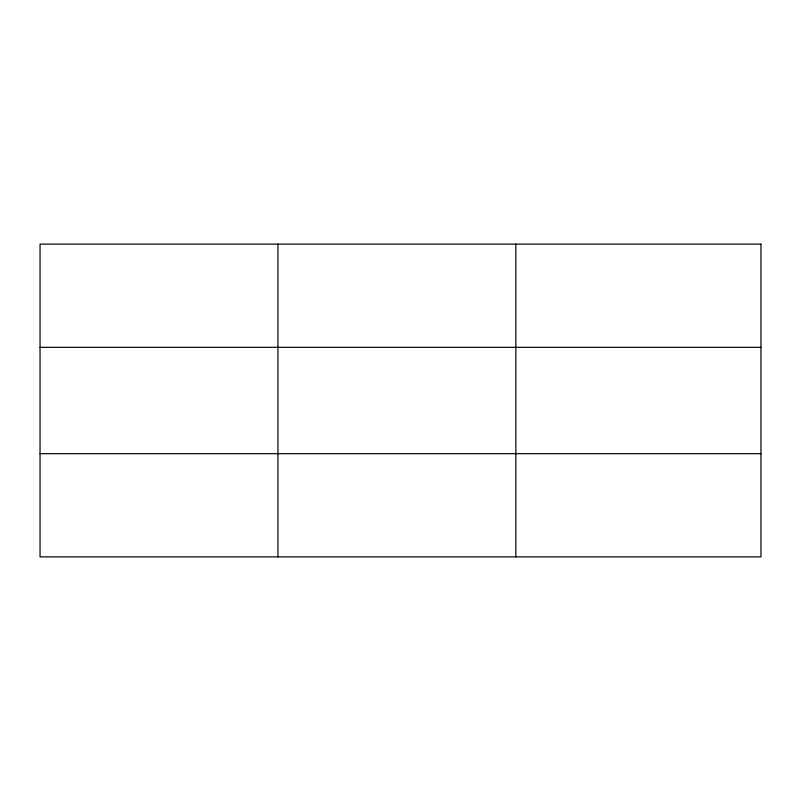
<?xml version="1.0" encoding="UTF-8"?>
<svg xmlns="http://www.w3.org/2000/svg" width="801" height="801" viewBox="0 0 801 801"><rect width="100%" height="100%" fill="white"/><g stroke="black" fill="none" stroke-linecap="round" stroke-linejoin="round"><path stroke-width="1.2" d="M277.947 556.875L277.947 244.125M515.844 556.875L515.844 244.125M40.05 347.334L760.95 347.334M40.05 453.666L760.95 453.666M760.95 244.125L760.95 556.875L40.05 556.875L40.05 244.125L760.95 244.125"/></g></svg>
